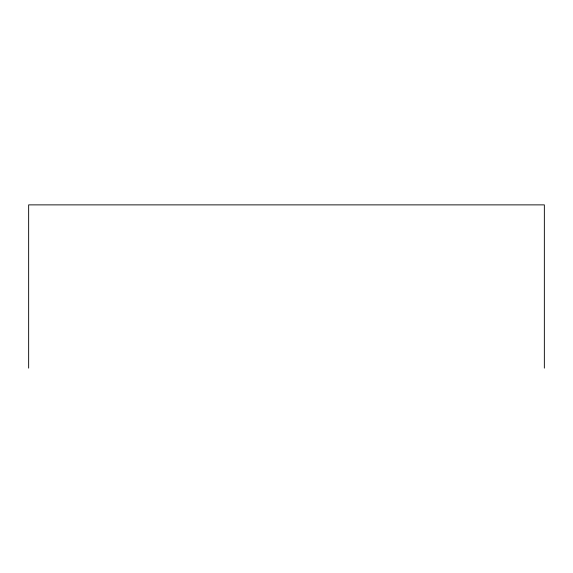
<?xml version="1.0" encoding="UTF-8"?>
<svg xmlns="http://www.w3.org/2000/svg" width="573" height="573" viewBox="0 0 573 573"><rect width="100%" height="100%" fill="white"/><g stroke="black" fill="none" stroke-linecap="round" stroke-linejoin="round"><path stroke-width="0.86" d="M544.35 368.124L544.35 204.876L28.65 204.876L28.65 368.124"/></g></svg>
